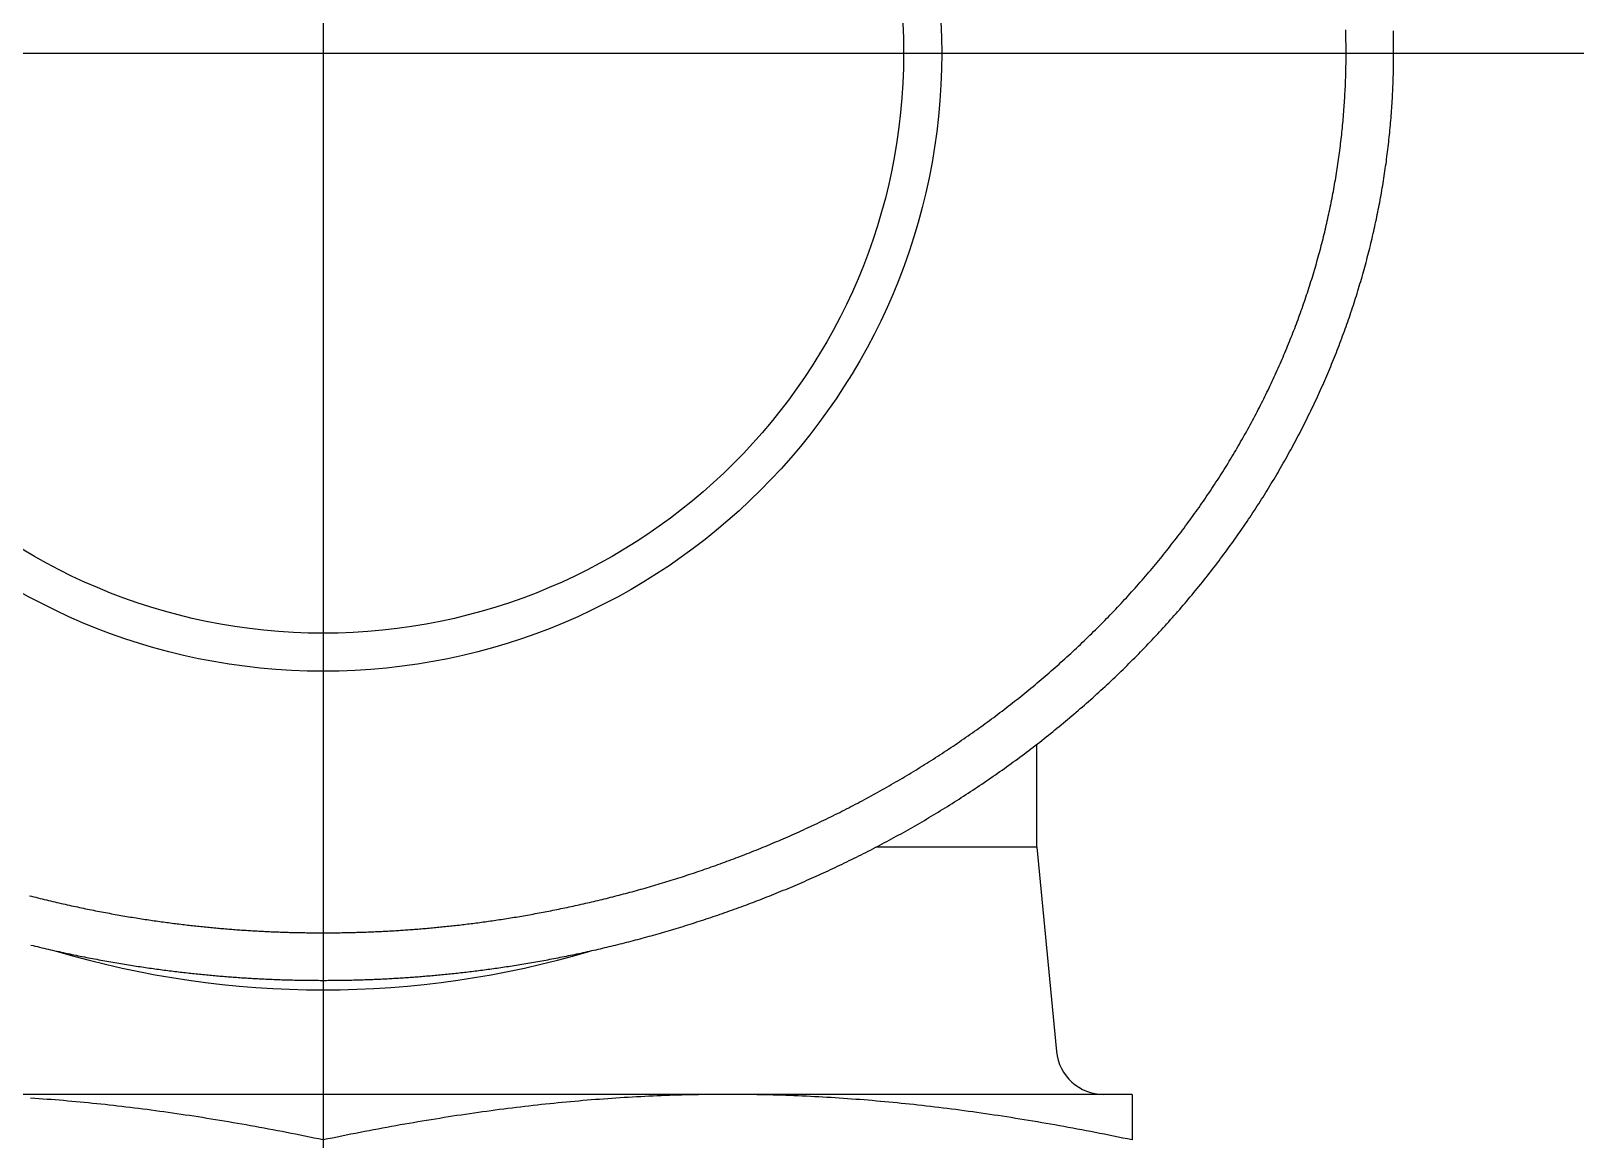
# Model space of a CAD drawing. Extents: x -15 to 88, y -14 to 40.
# Drawn here: x 71.26 to 87.58, y 16.52 to 28.18 of the extents above; entities that cross this region are included whole.
import ezdxf

# ---------------------------------------------------------------- set-up
doc = ezdxf.new("R2010")
doc.units = 0
doc.linetypes.add('CENTER', pattern=[50.8, 31.75, -6.35, 6.35, -6.35])
doc.layers.get('0').update_dxf_attribs({"linetype": 'CONTINUOUS'})
doc.layers.add('CENTER', color=1, linetype='CENTER')

msp = doc.modelspace()

# ---------------------------------------------------------------- linework, layer by layer
at = {"color": 7, "linetype": 'CONTINUOUS'}
for p, q in [((81.82802, 19.6), (81.82802, 20.68278)), ((81.82802, 19.6), (80.13635, 19.6)), ((81.82802, 19.6), (82.03455, 17.45214)), ((82.82802, 17), (65.82802, 17)), ((82.82802, 17), (82.82802, 16.5214))]:
    msp.add_line(p, q, dxfattribs=at)
at = {"color": 7}
for points in [[(74.328, 18.7, 0), (74.3442, 18.7, 0), (74.3603, 18.7, 0), (74.3764, 18.7001, 0), (74.3926, 18.7002, 0), (74.4087, 18.7003, 0), (74.4248, 18.7004, 0), (74.4409, 18.7005, 0), (74.457, 18.7006, 0), (74.4731, 18.7008, 0), (74.4892, 18.701, 0), (74.5053, 18.7012, 0), (74.5214, 18.7015, 0), (74.5375, 18.7017, 0), (74.5536, 18.702, 0), (74.5697, 18.7023, 0), (74.5858, 18.7026, 0), (74.6019, 18.7029, 0), (74.618, 18.7033, 0), (74.6341, 18.7037, 0), (74.6502, 18.7041, 0), (74.6663, 18.7045, 0), (74.6824, 18.7049, 0), (74.6986, 18.7054, 0), (74.7147, 18.7059, 0), (74.7308, 18.7064, 0), (74.747, 18.7069, 0), (74.7631, 18.7075, 0), (74.7793, 18.7081, 0), (74.7955, 18.7087, 0), (74.8117, 18.7093, 0), (74.8279, 18.7099, 0), (74.8441, 18.7106, 0), (74.8603, 18.7113, 0), (74.8765, 18.712, 0), (74.8928, 18.7127, 0), (74.909, 18.7134, 0), (74.9253, 18.7142, 0), (74.9416, 18.715, 0), (74.9579, 18.7158, 0), (74.9742, 18.7167, 0), (74.9906, 18.7175, 0), (75.0069, 18.7184, 0), (75.0233, 18.7193, 0), (75.0397, 18.7203, 0), (75.0561, 18.7212, 0), (75.0725, 18.7222, 0), (75.089, 18.7232, 0), (75.1055, 18.7242, 0), (75.122, 18.7253, 0), (75.1385, 18.7263, 0), (75.1551, 18.7274, 0), (75.1717, 18.7285, 0), (75.1883, 18.7297, 0), (75.2049, 18.7308, 0), (75.2215, 18.732, 0), (75.2382, 18.7332, 0), (75.2549, 18.7345, 0), (75.2717, 18.7357, 0), (75.2885, 18.737, 0), (75.3053, 18.7383, 0), (75.3221, 18.7397, 0), (75.3389, 18.741, 0), (75.3558, 18.7424, 0), (75.3728, 18.7438, 0), (75.3897, 18.7452, 0), (75.4067, 18.7467, 0), (75.4237, 18.7482, 0), (75.4408, 18.7497, 0), (75.4579, 18.7512, 0), (75.475, 18.7528, 0), (75.4922, 18.7544, 0), (75.5094, 18.756, 0), (75.5267, 18.7576, 0), (75.544, 18.7593, 0), (75.5613, 18.761, 0), (75.5787, 18.7628, 0), (75.5961, 18.7645, 0), (75.6135, 18.7663, 0), (75.631, 18.7681, 0), (75.6486, 18.77, 0), (75.6662, 18.7719, 0), (75.6838, 18.7738, 0), (75.7015, 18.7757, 0), (75.7192, 18.7777, 0), (75.737, 18.7797, 0), (75.7548, 18.7818, 0), (75.7727, 18.7838, 0), (75.7906, 18.7859, 0), (75.8086, 18.7881, 0), (75.8266, 18.7903, 0), (75.8447, 18.7925, 0), (75.8628, 18.7947, 0), (75.881, 18.797, 0), (75.8992, 18.7993, 0), (75.9175, 18.8016, 0), (75.9358, 18.804, 0), (75.9542, 18.8064, 0), (75.9727, 18.8089, 0), (75.9912, 18.8114, 0), (76.0097, 18.8139, 0), (76.0284, 18.8165, 0), (76.047, 18.8191, 0), (76.0658, 18.8217, 0), (76.0846, 18.8244, 0), (76.1035, 18.8271, 0), (76.1224, 18.8299, 0), (76.1414, 18.8326, 0), (76.1604, 18.8355, 0), (76.1796, 18.8383, 0), (76.1987, 18.8413, 0), (76.218, 18.8442, 0), (76.2373, 18.8472, 0), (76.2567, 18.8502, 0), (76.2761, 18.8533, 0), (76.2956, 18.8564, 0), (76.3152, 18.8596, 0), (76.3349, 18.8628, 0), (76.3546, 18.866, 0), (76.3744, 18.8693, 0), (76.3943, 18.8727, 0), (76.4142, 18.876, 0), (76.4342, 18.8795, 0), (76.4543, 18.883, 0), (76.4744, 18.8865, 0), (76.4946, 18.8901, 0), (76.5148, 18.8937, 0), (76.5351, 18.8973, 0), (76.5555, 18.9011, 0), (76.576, 18.9048, 0), (76.5965, 18.9086, 0), (76.617, 18.9125, 0), (76.6377, 18.9164, 0), (76.6583, 18.9204, 0), (76.6791, 18.9244, 0), (76.6999, 18.9284, 0), (76.7208, 18.9325, 0), (76.7417, 18.9367, 0), (76.7627, 18.9409, 0), (76.7837, 18.9451, 0), (76.8048, 18.9494, 0), (76.8259, 18.9537, 0), (76.8471, 18.9581, 0), (76.8684, 18.9626, 0), (76.8897, 18.9671, 0), (76.911, 18.9716, 0), (76.9324, 18.9762, 0), (76.9539, 18.9809, 0), (76.9754, 18.9856, 0), (76.997, 18.9903, 0), (77.0186, 18.9951, 0), (77.0402, 19, 0), (77.0619, 19.0049, 0), (77.0837, 19.0098, 0), (77.1055, 19.0149, 0), (77.1273, 19.0199, 0), (77.1492, 19.025, 0), (77.1712, 19.0302, 0), (77.1931, 19.0354, 0), (77.2152, 19.0407, 0), (77.2372, 19.046, 0), (77.2594, 19.0514, 0), (77.2815, 19.0568, 0), (77.3037, 19.0623, 0), (77.3259, 19.0678, 0), (77.3482, 19.0734, 0), (77.3705, 19.0791, 0), (77.3929, 19.0848, 0), (77.4153, 19.0905, 0), (77.4377, 19.0963, 0), (77.4602, 19.1022, 0), (77.4827, 19.1081, 0), (77.5052, 19.1141, 0), (77.5278, 19.1201, 0), (77.5504, 19.1262, 0), (77.5731, 19.1324, 0), (77.5958, 19.1386, 0), (77.6185, 19.1448, 0), (77.6412, 19.1511, 0), (77.664, 19.1575, 0), (77.6868, 19.1639, 0), (77.7096, 19.1704, 0), (77.7325, 19.1769, 0), (77.7554, 19.1835, 0), (77.7783, 19.1902, 0), (77.8013, 19.1969, 0), (77.8243, 19.2036, 0), (77.8473, 19.2105, 0), (77.8703, 19.2173, 0), (77.8934, 19.2243, 0), (77.9165, 19.2313, 0), (77.9396, 19.2383, 0), (77.9627, 19.2454, 0), (77.9859, 19.2526, 0), (78.009, 19.2599, 0), (78.0322, 19.2671, 0), (78.0555, 19.2745, 0), (78.0787, 19.2819, 0), (78.102, 19.2894, 0), (78.1253, 19.2969, 0), (78.1486, 19.3045, 0), (78.1719, 19.3122, 0), (78.1952, 19.3199, 0), (78.2186, 19.3276, 0), (78.242, 19.3355, 0), (78.2653, 19.3434, 0), (78.2887, 19.3513, 0), (78.3122, 19.3593, 0), (78.3356, 19.3674, 0), (78.359, 19.3756, 0), (78.3825, 19.3838, 0), (78.406, 19.392, 0), (78.4295, 19.4003, 0), (78.453, 19.4087, 0), (78.4765, 19.4172, 0), (78.5, 19.4257, 0), (78.5235, 19.4342, 0), (78.5471, 19.4429, 0), (78.5707, 19.4516, 0), (78.5942, 19.4603, 0), (78.6178, 19.4691, 0), (78.6414, 19.478, 0), (78.665, 19.4869, 0), (78.6886, 19.4959, 0), (78.7122, 19.505, 0), (78.7359, 19.5141, 0), (78.7595, 19.5233, 0), (78.7832, 19.5325, 0), (78.8068, 19.5418, 0), (78.8305, 19.5512, 0), (78.8541, 19.5606, 0), (78.8778, 19.5701, 0), (78.9015, 19.5797, 0), (78.9252, 19.5893, 0), (78.9489, 19.599, 0), (78.9726, 19.6088, 0), (78.9963, 19.6186, 0), (79.02, 19.6284, 0), (79.0437, 19.6384, 0), (79.0675, 19.6484, 0), (79.0912, 19.6585, 0), (79.1149, 19.6686, 0), (79.1386, 19.6788, 0), (79.1624, 19.689, 0), (79.1861, 19.6994, 0), (79.2099, 19.7098, 0), (79.2336, 19.7202, 0), (79.2573, 19.7307, 0), (79.2811, 19.7413, 0), (79.3048, 19.7519, 0), (79.3286, 19.7627, 0), (79.3523, 19.7734, 0), (79.3761, 19.7843, 0), (79.3998, 19.7952, 0), (79.4236, 19.8062, 0), (79.4473, 19.8172, 0), (79.471, 19.8283, 0), (79.4948, 19.8395, 0), (79.5185, 19.8507, 0), (79.5422, 19.862, 0), (79.566, 19.8734, 0), (79.5897, 19.8848, 0), (79.6134, 19.8963, 0), (79.6372, 19.9079, 0), (79.6609, 19.9195, 0), (79.6846, 19.9312, 0), (79.7083, 19.9429, 0), (79.732, 19.9548, 0), (79.7557, 19.9667, 0), (79.7794, 19.9786, 0), (79.8031, 19.9907, 0), (79.8267, 20.0028, 0), (79.8504, 20.0149, 0), (79.8741, 20.0272, 0), (79.8977, 20.0395, 0), (79.9214, 20.0518, 0), (79.945, 20.0643, 0), (79.9686, 20.0768, 0), (79.9923, 20.0893, 0), (80.0159, 20.102, 0), (80.0395, 20.1147, 0), (80.0631, 20.1275, 0), (80.0866, 20.1403, 0), (80.1102, 20.1532, 0), (80.1338, 20.1662, 0), (80.1573, 20.1792, 0), (80.1808, 20.1924, 0), (80.2044, 20.2055, 0), (80.2279, 20.2188, 0), (80.2514, 20.2321, 0), (80.2748, 20.2455, 0), (80.2983, 20.259, 0), (80.3217, 20.2725, 0), (80.3451, 20.2861, 0), (80.3685, 20.2997, 0), (80.3919, 20.3135, 0), (80.4153, 20.3272, 0), (80.4386, 20.3411, 0), (80.462, 20.355, 0), (80.4853, 20.369, 0), (80.5086, 20.3831, 0), (80.5319, 20.3972, 0), (80.5551, 20.4114, 0), (80.5783, 20.4256, 0), (80.6015, 20.44, 0), (80.6247, 20.4544, 0), (80.6479, 20.4688, 0), (80.671, 20.4833, 0), (80.6941, 20.4979, 0), (80.7172, 20.5126, 0), (80.7403, 20.5273, 0), (80.7633, 20.5421, 0), (80.7863, 20.5569, 0), (80.8093, 20.5718, 0), (80.8323, 20.5868, 0), (80.8552, 20.6019, 0), (80.8781, 20.617, 0), (80.901, 20.6321, 0), (80.9238, 20.6474, 0), (80.9467, 20.6627, 0), (80.9694, 20.6781, 0), (80.9922, 20.6935, 0), (81.0149, 20.709, 0), (81.0376, 20.7245, 0), (81.0603, 20.7402, 0), (81.0829, 20.7559, 0), (81.1055, 20.7716, 0), (81.1281, 20.7874, 0), (81.1506, 20.8033, 0), (81.1731, 20.8193, 0), (81.1956, 20.8353, 0), (81.218, 20.8513, 0), (81.2404, 20.8675, 0), (81.2628, 20.8837, 0), (81.2851, 20.9, 0), (81.3074, 20.9163, 0), (81.3297, 20.9327, 0), (81.3519, 20.9491, 0), (81.3741, 20.9656, 0), (81.3962, 20.9822, 0), (81.4183, 20.9989, 0), (81.4404, 21.0156, 0), (81.4624, 21.0323, 0), (81.4844, 21.0492, 0), (81.5063, 21.0661, 0), (81.5282, 21.083, 0), (81.5501, 21.1, 0), (81.5719, 21.1171, 0), (81.5936, 21.1342, 0), (81.6154, 21.1514, 0), (81.6371, 21.1687, 0), (81.6587, 21.186, 0), (81.6803, 21.2034, 0), (81.7018, 21.2209, 0), (81.7233, 21.2384, 0), (81.7448, 21.2559, 0), (81.7662, 21.2735, 0), (81.7876, 21.2912, 0), (81.8089, 21.309, 0), (81.8302, 21.3268, 0), (81.8514, 21.3446, 0), (81.8726, 21.3625, 0), (81.8937, 21.3805, 0), (81.9148, 21.3985, 0), (81.9358, 21.4166, 0), (81.9568, 21.4348, 0), (81.9777, 21.453, 0), (81.9986, 21.4712, 0), (82.0194, 21.4895, 0), (82.0402, 21.5079, 0), (82.0609, 21.5263, 0), (82.0816, 21.5448, 0), (82.1022, 21.5633, 0), (82.1227, 21.5819, 0), (82.1433, 21.6006, 0), (82.1637, 21.6193, 0), (82.1841, 21.638, 0), (82.2045, 21.6568, 0), (82.2247, 21.6757, 0), (82.245, 21.6946, 0), (82.2652, 21.7135, 0), (82.2853, 21.7325, 0), (82.3054, 21.7516, 0), (82.3254, 21.7707, 0), (82.3453, 21.7899, 0), (82.3652, 21.8091, 0), (82.3851, 21.8284, 0), (82.4048, 21.8477, 0), (82.4245, 21.8671, 0), (82.4442, 21.8865, 0), (82.4638, 21.906, 0), (82.4833, 21.9255, 0), (82.5028, 21.945, 0), (82.5222, 21.9647, 0), (82.5416, 21.9843, 0), (82.5609, 22.004, 0), (82.5801, 22.0238, 0), (82.5993, 22.0436, 0), (82.6184, 22.0635, 0), (82.6374, 22.0834, 0), (82.6564, 22.1033, 0), (82.6753, 22.1233, 0), (82.6942, 22.1433, 0), (82.713, 22.1634, 0), (82.7317, 22.1836, 0), (82.7504, 22.2037, 0), (82.7689, 22.224, 0), (82.7875, 22.2442, 0), (82.8059, 22.2645, 0), (82.8243, 22.2849, 0), (82.8426, 22.3053, 0), (82.8609, 22.3257, 0), (82.8791, 22.3462, 0), (82.8972, 22.3667, 0), (82.9152, 22.3873, 0), (82.9332, 22.4079, 0), (82.9511, 22.4286, 0), (82.9689, 22.4492, 0), (82.9867, 22.47, 0), (83.0044, 22.4907, 0), (83.022, 22.5115, 0), (83.0396, 22.5324, 0), (83.0571, 22.5533, 0), (83.0745, 22.5742, 0), (83.0918, 22.5951, 0), (83.1091, 22.6161, 0), (83.1263, 22.6372, 0), (83.1434, 22.6582, 0), (83.1605, 22.6793, 0), (83.1775, 22.7005, 0), (83.1944, 22.7216, 0), (83.2112, 22.7428, 0), (83.228, 22.7641, 0), (83.2447, 22.7854, 0), (83.2613, 22.8067, 0), (83.2779, 22.828, 0), (83.2943, 22.8494, 0), (83.3107, 22.8708, 0), (83.3271, 22.8922, 0), (83.3433, 22.9137, 0), (83.3595, 22.9352, 0), (83.3756, 22.9567, 0), (83.3917, 22.9783, 0), (83.4076, 22.9999, 0), (83.4235, 23.0215, 0), (83.4393, 23.0432, 0), (83.455, 23.0649, 0), (83.4707, 23.0866, 0), (83.4863, 23.1083, 0), (83.5018, 23.1301, 0), (83.5172, 23.1519, 0), (83.5326, 23.1737, 0), (83.5479, 23.1955, 0), (83.5631, 23.2174, 0), (83.5782, 23.2393, 0), (83.5932, 23.2612, 0), (83.6082, 23.2832, 0), (83.6231, 23.3051, 0), (83.6379, 23.3271, 0), (83.6526, 23.3492, 0), (83.6673, 23.3712, 0), (83.6819, 23.3933, 0), (83.6964, 23.4154, 0), (83.7108, 23.4375, 0), (83.7251, 23.4596, 0), (83.7394, 23.4818, 0), (83.7536, 23.504, 0), (83.7677, 23.5262, 0), (83.7817, 23.5484, 0), (83.7957, 23.5706, 0), (83.8096, 23.5929, 0), (83.8233, 23.6152, 0), (83.8371, 23.6375, 0), (83.8507, 23.6598, 0), (83.8643, 23.6822, 0), (83.8778, 23.7046, 0), (83.8912, 23.7269, 0), (83.9045, 23.7494, 0), (83.9178, 23.7718, 0), (83.9309, 23.7943, 0), (83.944, 23.8167, 0), (83.9571, 23.8392, 0), (83.97, 23.8617, 0), (83.9829, 23.8843, 0), (83.9957, 23.9068, 0), (84.0084, 23.9294, 0), (84.021, 23.952, 0), (84.0336, 23.9746, 0), (84.0461, 23.9973, 0), (84.0585, 24.0199, 0), (84.0708, 24.0426, 0), (84.0831, 24.0653, 0), (84.0953, 24.088, 0), (84.1074, 24.1107, 0), (84.1194, 24.1334, 0), (84.1313, 24.1562, 0), (84.1432, 24.179, 0), (84.155, 24.2018, 0), (84.1667, 24.2246, 0), (84.1784, 24.2474, 0), (84.1899, 24.2703, 0), (84.2014, 24.2931, 0), (84.2128, 24.316, 0), (84.2242, 24.3389, 0), (84.2354, 24.3618, 0), (84.2466, 24.3848, 0), (84.2577, 24.4077, 0), (84.2687, 24.4307, 0), (84.2797, 24.4536, 0), (84.2906, 24.4766, 0), (84.3014, 24.4996, 0), (84.3121, 24.5227, 0), (84.3227, 24.5457, 0), (84.3333, 24.5688, 0), (84.3438, 24.5918, 0), (84.3542, 24.6149, 0), (84.3646, 24.638, 0), (84.3748, 24.6611, 0), (84.385, 24.6842, 0), (84.3952, 24.7074, 0), (84.4052, 24.7305, 0), (84.4152, 24.7537, 0), (84.425, 24.7769, 0), (84.4349, 24.8001, 0), (84.4446, 24.8233, 0), (84.4543, 24.8465, 0), (84.4638, 24.8698, 0), (84.4734, 24.893, 0), (84.4828, 24.9163, 0), (84.4921, 24.9395, 0), (84.5014, 24.9628, 0), (84.5106, 24.9861, 0), (84.5198, 25.0094, 0), (84.5288, 25.0327, 0), (84.5378, 25.0561, 0), (84.5467, 25.0794, 0), (84.5555, 25.1028, 0), (84.5643, 25.1261, 0), (84.573, 25.1495, 0), (84.5816, 25.1729, 0), (84.5901, 25.1963, 0), (84.5986, 25.2197, 0), (84.6069, 25.2431, 0), (84.6152, 25.2666, 0), (84.6235, 25.29, 0), (84.6316, 25.3135, 0), (84.6397, 25.3369, 0), (84.6477, 25.3604, 0), (84.6556, 25.3839, 0), (84.6635, 25.4074, 0), (84.6713, 25.4309, 0), (84.679, 25.4544, 0), (84.6866, 25.4779, 0), (84.6941, 25.5015, 0), (84.7016, 25.525, 0), (84.709, 25.5486, 0), (84.7164, 25.5721, 0), (84.7236, 25.5957, 0), (84.7308, 25.6193, 0), (84.7379, 25.6429, 0), (84.7449, 25.6664, 0), (84.7519, 25.6901, 0), (84.7588, 25.7137, 0), (84.7656, 25.7373, 0), (84.7723, 25.7609, 0), (84.779, 25.7846, 0), (84.7856, 25.8082, 0), (84.7921, 25.8319, 0), (84.7985, 25.8555, 0), (84.8049, 25.8792, 0), (84.8112, 25.9029, 0), (84.8174, 25.9266, 0), (84.8235, 25.9502, 0), (84.8296, 25.9739, 0), (84.8356, 25.9976, 0), (84.8415, 26.0214, 0), (84.8473, 26.0451, 0), (84.8531, 26.0688, 0), (84.8588, 26.0925, 0), (84.8644, 26.1163, 0), (84.87, 26.14, 0), (84.8755, 26.1638, 0), (84.8809, 26.1875, 0), (84.8862, 26.2113, 0), (84.8914, 26.2351, 0), (84.8966, 26.2588, 0), (84.9017, 26.2826, 0), (84.9068, 26.3064, 0), (84.9117, 26.3302, 0), (84.9166, 26.354, 0), (84.9214, 26.3778, 0), (84.9262, 26.4016, 0), (84.9308, 26.4254, 0), (84.9354, 26.4492, 0), (84.9399, 26.473, 0), (84.9444, 26.4969, 0), (84.9488, 26.5207, 0), (84.9531, 26.5445, 0), (84.9573, 26.5684, 0), (84.9615, 26.5922, 0), (84.9655, 26.6161, 0), (84.9695, 26.6399, 0), (84.9735, 26.6638, 0), (84.9773, 26.6876, 0), (84.9811, 26.7115, 0), (84.9848, 26.7354, 0), (84.9885, 26.7592, 0), (84.9921, 26.7831, 0), (84.9956, 26.807, 0), (84.999, 26.8309, 0), (85.0023, 26.8548, 0), (85.0056, 26.8787, 0), (85.0088, 26.9026, 0), (85.0119, 26.9264, 0), (85.015, 26.9503, 0), (85.018, 26.9743, 0), (85.0209, 26.9982, 0), (85.0238, 27.0221, 0), (85.0265, 27.046, 0), (85.0292, 27.0699, 0), (85.0318, 27.0938, 0), (85.0344, 27.1177, 0), (85.0369, 27.1417, 0), (85.0393, 27.1656, 0), (85.0416, 27.1895, 0), (85.0439, 27.2134, 0), (85.0461, 27.2374, 0), (85.0482, 27.2613, 0), (85.0502, 27.2852, 0), (85.0522, 27.3092, 0), (85.0541, 27.3331, 0), (85.0559, 27.3571, 0), (85.0577, 27.381, 0), (85.0593, 27.405, 0), (85.0609, 27.4289, 0), (85.0625, 27.4529, 0), (85.0639, 27.4768, 0), (85.0653, 27.5008, 0), (85.0666, 27.5247, 0), (85.0679, 27.5487, 0), (85.0691, 27.5726, 0), (85.0702, 27.5966, 0), (85.0712, 27.6205, 0), (85.0722, 27.6445, 0), (85.073, 27.6685, 0), (85.0739, 27.6924, 0), (85.0746, 27.7164, 0), (85.0753, 27.7403, 0), (85.0759, 27.7643, 0), (85.0764, 27.7883, 0), (85.0768, 27.8122, 0), (85.0772, 27.8362, 0), (85.0775, 27.8601, 0), (85.0777, 27.8841, 0), (85.0779, 27.9081, 0), (85.078, 27.932, 0), (85.078, 27.956, 0), (85.078, 27.98, 0), (85.0778, 28.0039, 0), (85.0776, 28.0279, 0), (85.0774, 28.0519, 0), (85.077, 28.0758, 0), (85.0766, 28.0998, 0), (85.0761, 28.1238, 0), (85.0756, 28.1477, 0), (85.0749, 28.1717, 0), (85.0742, 28.1956, 0)], [(74.328, 18.2, 0), (74.3448, 18.2, 0), (74.3616, 18.2, 0), (74.3784, 18.2001, 0), (74.3952, 18.2002, 0), (74.4119, 18.2003, 0), (74.4287, 18.2004, 0), (74.4454, 18.2005, 0), (74.4622, 18.2007, 0), (74.4789, 18.2008, 0), (74.4957, 18.201, 0), (74.5124, 18.2013, 0), (74.5292, 18.2015, 0), (74.5459, 18.2018, 0), (74.5626, 18.2021, 0), (74.5794, 18.2024, 0), (74.5961, 18.2027, 0), (74.6129, 18.2031, 0), (74.6296, 18.2034, 0), (74.6464, 18.2038, 0), (74.6631, 18.2042, 0), (74.6799, 18.2047, 0), (74.6966, 18.2051, 0), (74.7134, 18.2056, 0), (74.7302, 18.2061, 0), (74.747, 18.2067, 0), (74.7638, 18.2072, 0), (74.7806, 18.2078, 0), (74.7974, 18.2084, 0), (74.8142, 18.209, 0), (74.831, 18.2096, 0), (74.8479, 18.2103, 0), (74.8647, 18.211, 0), (74.8816, 18.2117, 0), (74.8985, 18.2124, 0), (74.9154, 18.2132, 0), (74.9323, 18.214, 0), (74.9492, 18.2148, 0), (74.9662, 18.2156, 0), (74.9831, 18.2165, 0), (75.0001, 18.2173, 0), (75.0171, 18.2182, 0), (75.0341, 18.2192, 0), (75.0512, 18.2201, 0), (75.0682, 18.2211, 0), (75.0853, 18.2221, 0), (75.1024, 18.2231, 0), (75.1195, 18.2241, 0), (75.1367, 18.2252, 0), (75.1538, 18.2263, 0), (75.171, 18.2274, 0), (75.1882, 18.2285, 0), (75.2055, 18.2297, 0), (75.2227, 18.2309, 0), (75.24, 18.2321, 0), (75.2574, 18.2333, 0), (75.2747, 18.2346, 0), (75.2921, 18.2359, 0), (75.3095, 18.2372, 0), (75.327, 18.2385, 0), (75.3444, 18.2399, 0), (75.3619, 18.2413, 0), (75.3795, 18.2427, 0), (75.3971, 18.2441, 0), (75.4147, 18.2456, 0), (75.4323, 18.2471, 0), (75.45, 18.2486, 0), (75.4677, 18.2501, 0), (75.4854, 18.2517, 0), (75.5032, 18.2533, 0), (75.5211, 18.2549, 0), (75.5389, 18.2566, 0), (75.5568, 18.2582, 0), (75.5748, 18.26, 0), (75.5928, 18.2617, 0), (75.6108, 18.2635, 0), (75.6289, 18.2653, 0), (75.647, 18.2671, 0), (75.6651, 18.269, 0), (75.6833, 18.2709, 0), (75.7016, 18.2728, 0), (75.7199, 18.2748, 0), (75.7382, 18.2768, 0), (75.7566, 18.2788, 0), (75.7751, 18.2808, 0), (75.7936, 18.2829, 0), (75.8121, 18.2851, 0), (75.8307, 18.2872, 0), (75.8493, 18.2894, 0), (75.868, 18.2916, 0), (75.8868, 18.2939, 0), (75.9056, 18.2962, 0), (75.9244, 18.2985, 0), (75.9433, 18.3009, 0), (75.9623, 18.3033, 0), (75.9813, 18.3057, 0), (76.0004, 18.3082, 0), (76.0195, 18.3107, 0), (76.0387, 18.3133, 0), (76.058, 18.3159, 0), (76.0773, 18.3185, 0), (76.0967, 18.3212, 0), (76.1161, 18.3239, 0), (76.1356, 18.3266, 0), (76.1552, 18.3294, 0), (76.1748, 18.3322, 0), (76.1945, 18.3351, 0), (76.2143, 18.338, 0), (76.2341, 18.3409, 0), (76.254, 18.3439, 0), (76.274, 18.3469, 0), (76.294, 18.35, 0), (76.3141, 18.3531, 0), (76.3343, 18.3563, 0), (76.3545, 18.3595, 0), (76.3748, 18.3627, 0), (76.3952, 18.366, 0), (76.4156, 18.3693, 0), (76.4362, 18.3727, 0), (76.4568, 18.3762, 0), (76.4774, 18.3796, 0), (76.4982, 18.3832, 0), (76.519, 18.3867, 0), (76.5399, 18.3903, 0), (76.5608, 18.394, 0), (76.5818, 18.3977, 0), (76.6029, 18.4015, 0), (76.624, 18.4053, 0), (76.6453, 18.4092, 0), (76.6665, 18.4131, 0), (76.6879, 18.4171, 0), (76.7093, 18.4211, 0), (76.7307, 18.4251, 0), (76.7523, 18.4293, 0), (76.7739, 18.4334, 0), (76.7955, 18.4376, 0), (76.8172, 18.4419, 0), (76.839, 18.4462, 0), (76.8608, 18.4506, 0), (76.8827, 18.455, 0), (76.9047, 18.4595, 0), (76.9267, 18.464, 0), (76.9487, 18.4686, 0), (76.9709, 18.4732, 0), (76.993, 18.4779, 0), (77.0153, 18.4826, 0), (77.0376, 18.4874, 0), (77.0599, 18.4923, 0), (77.0823, 18.4971, 0), (77.1047, 18.5021, 0), (77.1272, 18.5071, 0), (77.1498, 18.5121, 0), (77.1724, 18.5172, 0), (77.195, 18.5224, 0), (77.2177, 18.5276, 0), (77.2405, 18.5329, 0), (77.2633, 18.5382, 0), (77.2861, 18.5436, 0), (77.309, 18.549, 0), (77.3319, 18.5545, 0), (77.3549, 18.5601, 0), (77.3779, 18.5657, 0), (77.401, 18.5713, 0), (77.4241, 18.577, 0), (77.4473, 18.5828, 0), (77.4705, 18.5886, 0), (77.4937, 18.5945, 0), (77.517, 18.6004, 0), (77.5403, 18.6064, 0), (77.5637, 18.6125, 0), (77.5871, 18.6186, 0), (77.6105, 18.6247, 0), (77.634, 18.631, 0), (77.6575, 18.6372, 0), (77.681, 18.6436, 0), (77.7046, 18.65, 0), (77.7282, 18.6564, 0), (77.7519, 18.6629, 0), (77.7756, 18.6695, 0), (77.7993, 18.6762, 0), (77.8231, 18.6828, 0), (77.8469, 18.6896, 0), (77.8707, 18.6964, 0), (77.8945, 18.7033, 0), (77.9184, 18.7102, 0), (77.9423, 18.7172, 0), (77.9663, 18.7242, 0), (77.9902, 18.7313, 0), (78.0142, 18.7385, 0), (78.0383, 18.7457, 0), (78.0623, 18.753, 0), (78.0864, 18.7604, 0), (78.1105, 18.7678, 0), (78.1346, 18.7753, 0), (78.1588, 18.7828, 0), (78.183, 18.7904, 0), (78.2071, 18.7981, 0), (78.2314, 18.8058, 0), (78.2556, 18.8136, 0), (78.2799, 18.8214, 0), (78.3042, 18.8293, 0), (78.3285, 18.8373, 0), (78.3528, 18.8453, 0), (78.3771, 18.8534, 0), (78.4015, 18.8616, 0), (78.4259, 18.8698, 0), (78.4503, 18.8781, 0), (78.4747, 18.8865, 0), (78.4991, 18.8949, 0), (78.5235, 18.9034, 0), (78.548, 18.9119, 0), (78.5724, 18.9205, 0), (78.5969, 18.9292, 0), (78.6214, 18.938, 0), (78.6459, 18.9468, 0), (78.6705, 18.9556, 0), (78.695, 18.9646, 0), (78.7196, 18.9735, 0), (78.7441, 18.9826, 0), (78.7687, 18.9917, 0), (78.7933, 19.0009, 0), (78.8179, 19.0102, 0), (78.8425, 19.0195, 0), (78.8671, 19.0289, 0), (78.8917, 19.0383, 0), (78.9164, 19.0478, 0), (78.941, 19.0574, 0), (78.9657, 19.067, 0), (78.9904, 19.0767, 0), (79.015, 19.0865, 0), (79.0397, 19.0964, 0), (79.0644, 19.1063, 0), (79.0891, 19.1162, 0), (79.1138, 19.1263, 0), (79.1386, 19.1364, 0), (79.1633, 19.1465, 0), (79.188, 19.1568, 0), (79.2128, 19.1671, 0), (79.2375, 19.1775, 0), (79.2622, 19.1879, 0), (79.287, 19.1984, 0), (79.3117, 19.209, 0), (79.3365, 19.2196, 0), (79.3613, 19.2303, 0), (79.386, 19.2411, 0), (79.4108, 19.2519, 0), (79.4356, 19.2628, 0), (79.4604, 19.2738, 0), (79.4851, 19.2848, 0), (79.5099, 19.2959, 0), (79.5347, 19.3071, 0), (79.5595, 19.3184, 0), (79.5843, 19.3297, 0), (79.609, 19.3411, 0), (79.6338, 19.3525, 0), (79.6586, 19.364, 0), (79.6834, 19.3756, 0), (79.7082, 19.3873, 0), (79.733, 19.399, 0), (79.7577, 19.4108, 0), (79.7825, 19.4227, 0), (79.8073, 19.4346, 0), (79.8321, 19.4466, 0), (79.8568, 19.4587, 0), (79.8816, 19.4708, 0), (79.9063, 19.483, 0), (79.9311, 19.4953, 0), (79.9558, 19.5077, 0), (79.9806, 19.5201, 0), (80.0053, 19.5326, 0), (80.0301, 19.5452, 0), (80.0548, 19.5578, 0), (80.0795, 19.5705, 0), (80.1042, 19.5833, 0), (80.1289, 19.5961, 0), (80.1537, 19.6091, 0), (80.1783, 19.6221, 0), (80.203, 19.6351, 0), (80.2277, 19.6482, 0), (80.2524, 19.6615, 0), (80.277, 19.6747, 0), (80.3017, 19.6881, 0), (80.3263, 19.7015, 0), (80.351, 19.715, 0), (80.3756, 19.7286, 0), (80.4002, 19.7422, 0), (80.4248, 19.7559, 0), (80.4493, 19.7697, 0), (80.4739, 19.7835, 0), (80.4985, 19.7975, 0), (80.523, 19.8114, 0), (80.5475, 19.8255, 0), (80.572, 19.8396, 0), (80.5965, 19.8538, 0), (80.621, 19.8681, 0), (80.6454, 19.8825, 0), (80.6699, 19.8969, 0), (80.6943, 19.9114, 0), (80.7187, 19.9259, 0), (80.743, 19.9406, 0), (80.7674, 19.9553, 0), (80.7917, 19.97, 0), (80.816, 19.9849, 0), (80.8403, 19.9998, 0), (80.8646, 20.0148, 0), (80.8889, 20.0298, 0), (80.9131, 20.0449, 0), (80.9373, 20.0601, 0), (80.9615, 20.0754, 0), (80.9856, 20.0907, 0), (81.0098, 20.1061, 0), (81.0339, 20.1216, 0), (81.0579, 20.1371, 0), (81.082, 20.1527, 0), (81.106, 20.1684, 0), (81.13, 20.1841, 0), (81.154, 20.2, 0), (81.1779, 20.2158, 0), (81.2018, 20.2318, 0), (81.2257, 20.2478, 0), (81.2496, 20.2639, 0), (81.2734, 20.2801, 0), (81.2972, 20.2963, 0), (81.321, 20.3126, 0), (81.3447, 20.3289, 0), (81.3684, 20.3454, 0), (81.3921, 20.3619, 0), (81.4157, 20.3784, 0), (81.4393, 20.3951, 0), (81.4629, 20.4118, 0), (81.4864, 20.4285, 0), (81.5099, 20.4454, 0), (81.5333, 20.4623, 0), (81.5568, 20.4792, 0), (81.5801, 20.4963, 0), (81.6035, 20.5134, 0), (81.6268, 20.5305, 0), (81.6501, 20.5478, 0), (81.6733, 20.5651, 0), (81.6965, 20.5825, 0), (81.7197, 20.5999, 0), (81.7428, 20.6174, 0), (81.7659, 20.635, 0), (81.7889, 20.6526, 0), (81.8119, 20.6703, 0), (81.8348, 20.6881, 0), (81.8578, 20.7059, 0), (81.8806, 20.7238, 0), (81.9034, 20.7418, 0), (81.9262, 20.7598, 0), (81.949, 20.7779, 0), (81.9716, 20.7961, 0), (81.9943, 20.8143, 0), (82.0169, 20.8326, 0), (82.0394, 20.8509, 0), (82.0619, 20.8694, 0), (82.0844, 20.8878, 0), (82.1068, 20.9064, 0), (82.1292, 20.925, 0), (82.1515, 20.9437, 0), (82.1737, 20.9624, 0), (82.196, 20.9812, 0), (82.2181, 21.0001, 0), (82.2402, 21.019, 0), (82.2623, 21.0379, 0), (82.2843, 21.057, 0), (82.3063, 21.0761, 0), (82.3282, 21.0952, 0), (82.35, 21.1145, 0), (82.3718, 21.1337, 0), (82.3936, 21.1531, 0), (82.4153, 21.1725, 0), (82.4369, 21.1919, 0), (82.4585, 21.2114, 0), (82.48, 21.231, 0), (82.5015, 21.2506, 0), (82.5229, 21.2703, 0), (82.5443, 21.2901, 0), (82.5656, 21.3099, 0), (82.5869, 21.3297, 0), (82.6081, 21.3496, 0), (82.6292, 21.3696, 0), (82.6503, 21.3896, 0), (82.6713, 21.4097, 0), (82.6922, 21.4298, 0), (82.7131, 21.45, 0), (82.734, 21.4703, 0), (82.7548, 21.4906, 0), (82.7755, 21.5109, 0), (82.7961, 21.5313, 0), (82.8167, 21.5518, 0), (82.8373, 21.5723, 0), (82.8578, 21.5929, 0), (82.8782, 21.6135, 0), (82.8985, 21.6342, 0), (82.9188, 21.6549, 0), (82.939, 21.6757, 0), (82.9592, 21.6965, 0), (82.9792, 21.7173, 0), (82.9993, 21.7383, 0), (83.0192, 21.7593, 0), (83.0391, 21.7803, 0), (83.0589, 21.8014, 0), (83.0787, 21.8225, 0), (83.0984, 21.8437, 0), (83.118, 21.8649, 0), (83.1376, 21.8862, 0), (83.1571, 21.9075, 0), (83.1765, 21.9288, 0), (83.1958, 21.9503, 0), (83.2151, 21.9717, 0), (83.2343, 21.9932, 0), (83.2534, 22.0148, 0), (83.2725, 22.0364, 0), (83.2915, 22.058, 0), (83.3104, 22.0797, 0), (83.3292, 22.1014, 0), (83.348, 22.1232, 0), (83.3667, 22.145, 0), (83.3853, 22.1669, 0), (83.4039, 22.1888, 0), (83.4224, 22.2107, 0), (83.4408, 22.2327, 0), (83.4591, 22.2548, 0), (83.4774, 22.2768, 0), (83.4956, 22.2989, 0), (83.5137, 22.3211, 0), (83.5318, 22.3433, 0), (83.5497, 22.3655, 0), (83.5676, 22.3878, 0), (83.5854, 22.4101, 0), (83.6032, 22.4324, 0), (83.6209, 22.4548, 0), (83.6384, 22.4772, 0), (83.656, 22.4997, 0), (83.6734, 22.5222, 0), (83.6908, 22.5447, 0), (83.7081, 22.5673, 0), (83.7253, 22.5898, 0), (83.7424, 22.6125, 0), (83.7595, 22.6351, 0), (83.7764, 22.6578, 0), (83.7934, 22.6806, 0), (83.8102, 22.7033, 0), (83.8269, 22.7261, 0), (83.8436, 22.749, 0), (83.8602, 22.7718, 0), (83.8767, 22.7947, 0), (83.8931, 22.8177, 0), (83.9095, 22.8406, 0), (83.9258, 22.8636, 0), (83.942, 22.8866, 0), (83.9581, 22.9097, 0), (83.9741, 22.9327, 0), (83.9901, 22.9559, 0), (84.0059, 22.979, 0), (84.0217, 23.0021, 0), (84.0375, 23.0253, 0), (84.0531, 23.0485, 0), (84.0686, 23.0718, 0), (84.0841, 23.0951, 0), (84.0995, 23.1184, 0), (84.1148, 23.1417, 0), (84.13, 23.165, 0), (84.1452, 23.1884, 0), (84.1602, 23.2118, 0), (84.1752, 23.2352, 0), (84.1901, 23.2586, 0), (84.2049, 23.2821, 0), (84.2197, 23.3056, 0), (84.2343, 23.3291, 0), (84.2489, 23.3527, 0), (84.2634, 23.3762, 0), (84.2778, 23.3998, 0), (84.2921, 23.4234, 0), (84.3064, 23.4471, 0), (84.3205, 23.4707, 0), (84.3346, 23.4944, 0), (84.3486, 23.5181, 0), (84.3625, 23.5418, 0), (84.3764, 23.5656, 0), (84.3901, 23.5894, 0), (84.4038, 23.6131, 0), (84.4174, 23.637, 0), (84.431, 23.6608, 0), (84.4444, 23.6847, 0), (84.4578, 23.7086, 0), (84.471, 23.7325, 0), (84.4842, 23.7564, 0), (84.4974, 23.7803, 0), (84.5104, 23.8043, 0), (84.5234, 23.8283, 0), (84.5362, 23.8523, 0), (84.549, 23.8763, 0), (84.5617, 23.9004, 0), (84.5744, 23.9245, 0), (84.5869, 23.9486, 0), (84.5994, 23.9727, 0), (84.6118, 23.9968, 0), (84.6241, 24.0209, 0), (84.6364, 24.0451, 0), (84.6485, 24.0693, 0), (84.6606, 24.0935, 0), (84.6726, 24.1177, 0), (84.6845, 24.142, 0), (84.6963, 24.1663, 0), (84.7081, 24.1905, 0), (84.7198, 24.2148, 0), (84.7313, 24.2392, 0), (84.7429, 24.2635, 0), (84.7543, 24.2878, 0), (84.7656, 24.3122, 0), (84.7769, 24.3366, 0), (84.7881, 24.361, 0), (84.7992, 24.3854, 0), (84.8103, 24.4099, 0), (84.8212, 24.4343, 0), (84.8321, 24.4588, 0), (84.8429, 24.4833, 0), (84.8536, 24.5078, 0), (84.8642, 24.5323, 0), (84.8748, 24.5568, 0), (84.8852, 24.5814, 0), (84.8956, 24.606, 0), (84.906, 24.6305, 0), (84.9162, 24.6551, 0), (84.9263, 24.6798, 0), (84.9364, 24.7044, 0), (84.9464, 24.729, 0), (84.9563, 24.7537, 0), (84.9662, 24.7783, 0), (84.9759, 24.803, 0), (84.9856, 24.8277, 0), (84.9952, 24.8524, 0), (85.0047, 24.8772, 0), (85.0141, 24.9019, 0), (85.0235, 24.9267, 0), (85.0328, 24.9514, 0), (85.042, 24.9762, 0), (85.0511, 25.001, 0), (85.0601, 25.0258, 0), (85.0691, 25.0506, 0), (85.078, 25.0754, 0), (85.0868, 25.1003, 0), (85.0955, 25.1251, 0), (85.1041, 25.15, 0), (85.1127, 25.1749, 0), (85.1212, 25.1998, 0), (85.1296, 25.2247, 0), (85.1379, 25.2496, 0), (85.1462, 25.2745, 0), (85.1543, 25.2995, 0), (85.1624, 25.3244, 0), (85.1704, 25.3494, 0), (85.1784, 25.3743, 0), (85.1862, 25.3993, 0), (85.194, 25.4243, 0), (85.2017, 25.4493, 0), (85.2093, 25.4743, 0), (85.2169, 25.4993, 0), (85.2243, 25.5244, 0), (85.2317, 25.5494, 0), (85.239, 25.5745, 0), (85.2462, 25.5995, 0), (85.2534, 25.6246, 0), (85.2604, 25.6497, 0), (85.2674, 25.6748, 0), (85.2743, 25.6999, 0), (85.2812, 25.725, 0), (85.2879, 25.7501, 0), (85.2946, 25.7752, 0), (85.3012, 25.8004, 0), (85.3077, 25.8255, 0), (85.3142, 25.8507, 0), (85.3205, 25.8758, 0), (85.3268, 25.901, 0), (85.333, 25.9262, 0), (85.3391, 25.9514, 0), (85.3452, 25.9765, 0), (85.3511, 26.0017, 0), (85.357, 26.027, 0), (85.3628, 26.0522, 0), (85.3686, 26.0774, 0), (85.3742, 26.1026, 0), (85.3798, 26.1279, 0), (85.3853, 26.1531, 0), (85.3907, 26.1783, 0), (85.3961, 26.2036, 0), (85.4014, 26.2289, 0), (85.4065, 26.2541, 0), (85.4117, 26.2794, 0), (85.4167, 26.3047, 0), (85.4216, 26.33, 0), (85.4265, 26.3553, 0), (85.4313, 26.3806, 0), (85.436, 26.4059, 0), (85.4407, 26.4312, 0), (85.4453, 26.4565, 0), (85.4498, 26.4818, 0), (85.4542, 26.5071, 0), (85.4585, 26.5325, 0), (85.4628, 26.5578, 0), (85.4669, 26.5832, 0), (85.471, 26.6085, 0), (85.4751, 26.6339, 0), (85.479, 26.6592, 0), (85.4829, 26.6846, 0), (85.4867, 26.7099, 0), (85.4904, 26.7353, 0), (85.494, 26.7607, 0), (85.4976, 26.7861, 0), (85.5011, 26.8114, 0), (85.5045, 26.8368, 0), (85.5078, 26.8622, 0), (85.5111, 26.8876, 0), (85.5142, 26.913, 0), (85.5173, 26.9384, 0), (85.5203, 26.9638, 0), (85.5233, 26.9892, 0), (85.5262, 27.0146, 0), (85.5289, 27.0401, 0), (85.5316, 27.0655, 0), (85.5343, 27.0909, 0), (85.5368, 27.1163, 0), (85.5393, 27.1417, 0), (85.5417, 27.1672, 0), (85.544, 27.1926, 0), (85.5463, 27.218, 0), (85.5485, 27.2435, 0), (85.5506, 27.2689, 0), (85.5526, 27.2944, 0), (85.5545, 27.3198, 0), (85.5564, 27.3453, 0), (85.5582, 27.3707, 0), (85.5599, 27.3962, 0), (85.5615, 27.4216, 0), (85.5631, 27.4471, 0), (85.5645, 27.4725, 0), (85.5659, 27.498, 0), (85.5673, 27.5234, 0), (85.5685, 27.5489, 0), (85.5697, 27.5744, 0), (85.5708, 27.5998, 0), (85.5718, 27.6253, 0), (85.5727, 27.6507, 0), (85.5736, 27.6762, 0), (85.5744, 27.7017, 0), (85.5751, 27.7271, 0), (85.5757, 27.7526, 0), (85.5763, 27.7781, 0), (85.5768, 27.8036, 0), (85.5772, 27.829, 0), (85.5775, 27.8545, 0), (85.5777, 27.88, 0), (85.5779, 27.9054, 0), (85.578, 27.9309, 0), (85.578, 27.9564, 0), (85.578, 27.9819, 0), (85.5778, 28.0073, 0), (85.5776, 28.0328, 0), (85.5773, 28.0583, 0), (85.577, 28.0838, 0), (85.5765, 28.1092, 0), (85.576, 28.1347, 0), (85.5754, 28.1602, 0), (85.5747, 28.1856, 0)], [(71.2404, 19.0901, 0), (71.2628, 19.0844, 0), (71.2851, 19.0787, 0), (71.3075, 19.073, 0), (71.3297, 19.0674, 0), (71.352, 19.0619, 0), (71.3742, 19.0564, 0), (71.3963, 19.051, 0), (71.4184, 19.0456, 0), (71.4405, 19.0403, 0), (71.4626, 19.035, 0), (71.4845, 19.0298, 0), (71.5065, 19.0246, 0), (71.5284, 19.0195, 0), (71.5502, 19.0145, 0), (71.572, 19.0095, 0), (71.5938, 19.0045, 0), (71.6155, 18.9996, 0), (71.6372, 18.9948, 0), (71.6588, 18.99, 0), (71.6804, 18.9852, 0), (71.7019, 18.9805, 0), (71.7234, 18.9759, 0), (71.7448, 18.9713, 0), (71.7662, 18.9668, 0), (71.7875, 18.9623, 0), (71.8087, 18.9579, 0), (71.8299, 18.9535, 0), (71.8511, 18.9491, 0), (71.8722, 18.9449, 0), (71.8932, 18.9406, 0), (71.9142, 18.9364, 0), (71.9351, 18.9323, 0), (71.956, 18.9282, 0), (71.9768, 18.9242, 0), (71.9976, 18.9202, 0), (72.0183, 18.9162, 0), (72.0389, 18.9124, 0), (72.0595, 18.9085, 0), (72.08, 18.9047, 0), (72.1005, 18.901, 0), (72.1209, 18.8973, 0), (72.1412, 18.8936, 0), (72.1614, 18.89, 0), (72.1816, 18.8864, 0), (72.2018, 18.8829, 0), (72.2218, 18.8794, 0), (72.2418, 18.876, 0), (72.2617, 18.8726, 0), (72.2816, 18.8693, 0), (72.3013, 18.866, 0), (72.321, 18.8628, 0), (72.3407, 18.8596, 0), (72.3603, 18.8564, 0), (72.3798, 18.8533, 0), (72.3992, 18.8502, 0), (72.4186, 18.8472, 0), (72.4379, 18.8442, 0), (72.4571, 18.8413, 0), (72.4763, 18.8384, 0), (72.4954, 18.8355, 0), (72.5145, 18.8327, 0), (72.5335, 18.8299, 0), (72.5524, 18.8271, 0), (72.5713, 18.8244, 0), (72.5901, 18.8218, 0), (72.6089, 18.8191, 0), (72.6275, 18.8165, 0), (72.6462, 18.814, 0), (72.6648, 18.8115, 0), (72.6833, 18.809, 0), (72.7017, 18.8065, 0), (72.7201, 18.8041, 0), (72.7385, 18.8018, 0), (72.7568, 18.7994, 0), (72.775, 18.7971, 0), (72.7932, 18.7948, 0), (72.8113, 18.7926, 0), (72.8294, 18.7904, 0), (72.8475, 18.7882, 0), (72.8654, 18.7861, 0), (72.8833, 18.784, 0), (72.9012, 18.7819, 0), (72.919, 18.7799, 0), (72.9368, 18.7779, 0), (72.9545, 18.7759, 0), (72.9722, 18.7739, 0), (72.9899, 18.772, 0), (73.0074, 18.7701, 0), (73.025, 18.7682, 0), (73.0425, 18.7664, 0), (73.06, 18.7646, 0), (73.0774, 18.7628, 0), (73.0947, 18.761, 0), (73.1121, 18.7593, 0), (73.1294, 18.7576, 0), (73.1466, 18.7559, 0), (73.1638, 18.7543, 0), (73.181, 18.7527, 0), (73.1982, 18.7511, 0), (73.2153, 18.7495, 0), (73.2323, 18.748, 0), (73.2494, 18.7465, 0), (73.2664, 18.745, 0), (73.2833, 18.7435, 0), (73.3003, 18.7421, 0), (73.3172, 18.7407, 0), (73.334, 18.7393, 0), (73.3509, 18.738, 0), (73.3677, 18.7366, 0), (73.3844, 18.7353, 0), (73.4012, 18.7341, 0), (73.4179, 18.7328, 0), (73.4346, 18.7316, 0), (73.4512, 18.7304, 0), (73.4679, 18.7292, 0), (73.4845, 18.7281, 0), (73.501, 18.727, 0), (73.5176, 18.7259, 0), (73.5341, 18.7248, 0), (73.5506, 18.7237, 0), (73.5671, 18.7227, 0), (73.5836, 18.7217, 0), (73.6, 18.7207, 0), (73.6164, 18.7198, 0), (73.6328, 18.7189, 0), (73.6492, 18.718, 0), (73.6656, 18.7171, 0), (73.6819, 18.7162, 0), (73.6982, 18.7154, 0), (73.7145, 18.7146, 0), (73.7308, 18.7138, 0), (73.7471, 18.713, 0), (73.7633, 18.7123, 0), (73.7796, 18.7116, 0), (73.7958, 18.7109, 0), (73.812, 18.7102, 0), (73.8282, 18.7096, 0), (73.8444, 18.7089, 0), (73.8606, 18.7083, 0), (73.8768, 18.7078, 0), (73.893, 18.7072, 0), (73.9091, 18.7067, 0), (73.9252, 18.7061, 0), (73.9414, 18.7057, 0), (73.9575, 18.7052, 0), (73.9736, 18.7047, 0), (73.9897, 18.7043, 0), (74.0059, 18.7039, 0), (74.022, 18.7035, 0), (74.0381, 18.7031, 0), (74.0542, 18.7028, 0), (74.0703, 18.7025, 0), (74.0864, 18.7022, 0), (74.1025, 18.7019, 0), (74.1186, 18.7016, 0), (74.1346, 18.7014, 0), (74.1507, 18.7012, 0), (74.1668, 18.701, 0), (74.1829, 18.7008, 0), (74.199, 18.7006, 0), (74.2151, 18.7005, 0), (74.2312, 18.7003, 0), (74.2474, 18.7002, 0), (74.2635, 18.7002, 0), (74.2796, 18.7001, 0), (74.2957, 18.7, 0), (74.3119, 18.7, 0), (74.328, 18.7, 0)], [(71.2547, 18.5709, 0), (71.2778, 18.5652, 0), (71.3008, 18.5596, 0), (71.3238, 18.5541, 0), (71.3467, 18.5486, 0), (71.3696, 18.5432, 0), (71.3924, 18.5378, 0), (71.4152, 18.5325, 0), (71.438, 18.5272, 0), (71.4607, 18.522, 0), (71.4834, 18.5169, 0), (71.506, 18.5118, 0), (71.5285, 18.5067, 0), (71.551, 18.5017, 0), (71.5735, 18.4968, 0), (71.5959, 18.4919, 0), (71.6182, 18.4871, 0), (71.6405, 18.4823, 0), (71.6628, 18.4776, 0), (71.685, 18.4729, 0), (71.7071, 18.4683, 0), (71.7292, 18.4637, 0), (71.7512, 18.4592, 0), (71.7731, 18.4548, 0), (71.795, 18.4504, 0), (71.8169, 18.446, 0), (71.8387, 18.4417, 0), (71.8604, 18.4374, 0), (71.8821, 18.4332, 0), (71.9037, 18.4291, 0), (71.9252, 18.425, 0), (71.9467, 18.4209, 0), (71.9681, 18.4169, 0), (71.9894, 18.413, 0), (72.0107, 18.4091, 0), (72.032, 18.4052, 0), (72.0531, 18.4014, 0), (72.0742, 18.3977, 0), (72.0952, 18.394, 0), (72.1162, 18.3903, 0), (72.137, 18.3867, 0), (72.1578, 18.3831, 0), (72.1785, 18.3796, 0), (72.1992, 18.3761, 0), (72.2198, 18.3727, 0), (72.2403, 18.3693, 0), (72.2607, 18.366, 0), (72.2811, 18.3627, 0), (72.3014, 18.3595, 0), (72.3216, 18.3563, 0), (72.3418, 18.3531, 0), (72.3619, 18.35, 0), (72.3819, 18.347, 0), (72.4018, 18.3439, 0), (72.4217, 18.341, 0), (72.4416, 18.338, 0), (72.4613, 18.3351, 0), (72.481, 18.3323, 0), (72.5007, 18.3294, 0), (72.5202, 18.3267, 0), (72.5398, 18.3239, 0), (72.5592, 18.3212, 0), (72.5786, 18.3186, 0), (72.5979, 18.316, 0), (72.6172, 18.3134, 0), (72.6364, 18.3108, 0), (72.6555, 18.3083, 0), (72.6746, 18.3059, 0), (72.6937, 18.3034, 0), (72.7126, 18.301, 0), (72.7316, 18.2987, 0), (72.7504, 18.2963, 0), (72.7692, 18.294, 0), (72.788, 18.2918, 0), (72.8067, 18.2896, 0), (72.8253, 18.2874, 0), (72.8439, 18.2852, 0), (72.8625, 18.2831, 0), (72.881, 18.281, 0), (72.8994, 18.2789, 0), (72.9178, 18.2769, 0), (72.9361, 18.2749, 0), (72.9544, 18.2729, 0), (72.9727, 18.271, 0), (72.9909, 18.2691, 0), (73.0091, 18.2672, 0), (73.0272, 18.2653, 0), (73.0453, 18.2635, 0), (73.0633, 18.2617, 0), (73.0813, 18.2599, 0), (73.0992, 18.2582, 0), (73.1171, 18.2565, 0), (73.135, 18.2548, 0), (73.1528, 18.2531, 0), (73.1706, 18.2515, 0), (73.1884, 18.2499, 0), (73.2061, 18.2483, 0), (73.2238, 18.2468, 0), (73.2414, 18.2453, 0), (73.259, 18.2438, 0), (73.2766, 18.2423, 0), (73.2942, 18.2409, 0), (73.3117, 18.2395, 0), (73.3291, 18.2381, 0), (73.3466, 18.2368, 0), (73.364, 18.2354, 0), (73.3814, 18.2341, 0), (73.3987, 18.2329, 0), (73.4161, 18.2316, 0), (73.4334, 18.2304, 0), (73.4506, 18.2292, 0), (73.4679, 18.228, 0), (73.4851, 18.2269, 0), (73.5023, 18.2258, 0), (73.5195, 18.2247, 0), (73.5366, 18.2236, 0), (73.5537, 18.2226, 0), (73.5708, 18.2216, 0), (73.5879, 18.2206, 0), (73.605, 18.2196, 0), (73.622, 18.2187, 0), (73.639, 18.2178, 0), (73.656, 18.2169, 0), (73.673, 18.216, 0), (73.6899, 18.2152, 0), (73.7069, 18.2143, 0), (73.7238, 18.2136, 0), (73.7407, 18.2128, 0), (73.7576, 18.212, 0), (73.7745, 18.2113, 0), (73.7914, 18.2106, 0), (73.8082, 18.2099, 0), (73.8251, 18.2093, 0), (73.8419, 18.2087, 0), (73.8587, 18.2081, 0), (73.8755, 18.2075, 0), (73.8923, 18.2069, 0), (73.9091, 18.2064, 0), (73.9259, 18.2059, 0), (73.9427, 18.2054, 0), (73.9594, 18.2049, 0), (73.9762, 18.2045, 0), (73.993, 18.204, 0), (74.0097, 18.2036, 0), (74.0265, 18.2033, 0), (74.0432, 18.2029, 0), (74.0599, 18.2026, 0), (74.0767, 18.2023, 0), (74.0934, 18.202, 0), (74.1102, 18.2017, 0), (74.1269, 18.2014, 0), (74.1436, 18.2012, 0), (74.1604, 18.201, 0), (74.1771, 18.2008, 0), (74.1939, 18.2006, 0), (74.2106, 18.2005, 0), (74.2274, 18.2004, 0), (74.2441, 18.2002, 0), (74.2609, 18.2002, 0), (74.2777, 18.2001, 0), (74.2944, 18.2, 0), (74.3112, 18.2, 0), (74.328, 18.2, 0)], [(78.578, 17, 0), (78.5342, 16.9999, 0), (78.4903, 16.9998, 0), (78.4466, 16.9995, 0), (78.4028, 16.9991, 0), (78.3592, 16.9986, 0), (78.3155, 16.998, 0), (78.2719, 16.9973, 0), (78.2283, 16.9965, 0), (78.1848, 16.9956, 0), (78.1413, 16.9946, 0), (78.0978, 16.9934, 0), (78.0544, 16.9922, 0), (78.011, 16.9908, 0), (77.9676, 16.9894, 0), (77.9242, 16.9878, 0), (77.8808, 16.9862, 0), (77.8375, 16.9844, 0), (77.7942, 16.9825, 0), (77.7508, 16.9805, 0), (77.7075, 16.9784, 0), (77.6642, 16.9763, 0), (77.6209, 16.974, 0), (77.5776, 16.9716, 0), (77.5343, 16.9691, 0), (77.491, 16.9665, 0), (77.4477, 16.9637, 0), (77.4044, 16.9609, 0), (77.3611, 16.958, 0), (77.3178, 16.955, 0), (77.2744, 16.9519, 0), (77.2311, 16.9486, 0), (77.1877, 16.9453, 0), (77.1443, 16.9419, 0), (77.1009, 16.9383, 0), (77.0575, 16.9347, 0), (77.014, 16.9309, 0), (76.9705, 16.9271, 0), (76.927, 16.9231, 0), (76.8834, 16.9191, 0), (76.8399, 16.9149, 0), (76.7962, 16.9107, 0), (76.7526, 16.9063, 0), (76.7089, 16.9018, 0), (76.6651, 16.8973, 0), (76.6214, 16.8926, 0), (76.5775, 16.8878, 0), (76.5336, 16.8829, 0), (76.4897, 16.8779, 0), (76.4457, 16.8728, 0), (76.4017, 16.8676, 0), (76.3576, 16.8623, 0), (76.3135, 16.8569, 0), (76.2692, 16.8514, 0), (76.225, 16.8458, 0), (76.1806, 16.8401, 0), (76.1362, 16.8342, 0), (76.0917, 16.8283, 0), (76.0472, 16.8223, 0), (76.0025, 16.8161, 0), (75.9578, 16.8099, 0), (75.9131, 16.8035, 0), (75.8682, 16.797, 0), (75.8233, 16.7905, 0), (75.7782, 16.7838, 0), (75.7331, 16.777, 0), (75.6879, 16.7701, 0), (75.6426, 16.7631, 0), (75.5972, 16.756, 0), (75.5517, 16.7488, 0), (75.5062, 16.7414, 0), (75.4605, 16.734, 0), (75.4147, 16.7264, 0), (75.3688, 16.7188, 0), (75.3228, 16.711, 0), (75.2767, 16.7031, 0), (75.2305, 16.6951, 0), (75.1842, 16.687, 0), (75.1377, 16.6788, 0), (75.0911, 16.6705, 0), (75.0445, 16.662, 0), (74.9976, 16.6535, 0), (74.9507, 16.6448, 0), (74.9036, 16.636, 0), (74.8564, 16.6271, 0), (74.8091, 16.6181, 0), (74.7617, 16.6089, 0), (74.7141, 16.5997, 0), (74.6663, 16.5903, 0), (74.6184, 16.5808, 0), (74.5704, 16.5712, 0), (74.5222, 16.5615, 0), (74.4739, 16.5517, 0), (74.4254, 16.5417, 0), (74.3768, 16.5316, 0), (74.328, 16.5214, 0)], [(82.828, 16.5214, 0), (82.7792, 16.5316, 0), (82.7306, 16.5417, 0), (82.6821, 16.5517, 0), (82.6338, 16.5615, 0), (82.5856, 16.5712, 0), (82.5376, 16.5808, 0), (82.4897, 16.5903, 0), (82.442, 16.5997, 0), (82.3944, 16.6089, 0), (82.3469, 16.6181, 0), (82.2996, 16.6271, 0), (82.2524, 16.636, 0), (82.2053, 16.6448, 0), (82.1584, 16.6535, 0), (82.1116, 16.662, 0), (82.0649, 16.6705, 0), (82.0183, 16.6788, 0), (81.9719, 16.687, 0), (81.9256, 16.6951, 0), (81.8793, 16.7031, 0), (81.8332, 16.711, 0), (81.7872, 16.7188, 0), (81.7414, 16.7264, 0), (81.6956, 16.734, 0), (81.6499, 16.7414, 0), (81.6043, 16.7488, 0), (81.5588, 16.756, 0), (81.5134, 16.7631, 0), (81.4681, 16.7701, 0), (81.4229, 16.777, 0), (81.3778, 16.7838, 0), (81.3328, 16.7905, 0), (81.2878, 16.797, 0), (81.243, 16.8035, 0), (81.1982, 16.8099, 0), (81.1535, 16.8161, 0), (81.1089, 16.8223, 0), (81.0643, 16.8283, 0), (81.0198, 16.8342, 0), (80.9754, 16.8401, 0), (80.9311, 16.8458, 0), (80.8868, 16.8514, 0), (80.8426, 16.8569, 0), (80.7984, 16.8623, 0), (80.7544, 16.8676, 0), (80.7103, 16.8728, 0), (80.6663, 16.8779, 0), (80.6224, 16.8829, 0), (80.5785, 16.8878, 0), (80.5347, 16.8926, 0), (80.4909, 16.8973, 0), (80.4472, 16.9018, 0), (80.4035, 16.9063, 0), (80.3598, 16.9107, 0), (80.3162, 16.9149, 0), (80.2726, 16.9191, 0), (80.2291, 16.9231, 0), (80.1855, 16.9271, 0), (80.1421, 16.9309, 0), (80.0986, 16.9347, 0), (80.0552, 16.9383, 0), (80.0117, 16.9419, 0), (79.9684, 16.9453, 0), (79.925, 16.9486, 0), (79.8816, 16.9519, 0), (79.8383, 16.955, 0), (79.795, 16.958, 0), (79.7516, 16.9609, 0), (79.7083, 16.9637, 0), (79.665, 16.9665, 0), (79.6217, 16.9691, 0), (79.5784, 16.9716, 0), (79.5351, 16.974, 0), (79.4918, 16.9763, 0), (79.4485, 16.9784, 0), (79.4052, 16.9805, 0), (79.3619, 16.9825, 0), (79.3186, 16.9844, 0), (79.2752, 16.9862, 0), (79.2319, 16.9878, 0), (79.1885, 16.9894, 0), (79.1451, 16.9908, 0), (79.1017, 16.9922, 0), (79.0582, 16.9934, 0), (79.0147, 16.9946, 0), (78.9712, 16.9956, 0), (78.9277, 16.9965, 0), (78.8841, 16.9973, 0), (78.8405, 16.998, 0), (78.7969, 16.9986, 0), (78.7532, 16.9991, 0), (78.7095, 16.9995, 0), (78.6657, 16.9998, 0), (78.6219, 16.9999, 0), (78.578, 17, 0)], [(74.328, 16.5214, 0), (74.2792, 16.5316, 0), (74.2306, 16.5417, 0), (74.1821, 16.5517, 0), (74.1338, 16.5615, 0), (74.0856, 16.5712, 0), (74.0376, 16.5808, 0), (73.9897, 16.5903, 0), (73.942, 16.5997, 0), (73.8944, 16.6089, 0), (73.8469, 16.6181, 0), (73.7996, 16.6271, 0), (73.7524, 16.636, 0), (73.7053, 16.6448, 0), (73.6584, 16.6535, 0), (73.6116, 16.662, 0), (73.5649, 16.6705, 0), (73.5183, 16.6788, 0), (73.4719, 16.687, 0), (73.4256, 16.6951, 0), (73.3793, 16.7031, 0), (73.3332, 16.711, 0), (73.2872, 16.7188, 0), (73.2414, 16.7264, 0), (73.1956, 16.734, 0), (73.1499, 16.7414, 0), (73.1043, 16.7488, 0), (73.0588, 16.756, 0), (73.0134, 16.7631, 0), (72.9681, 16.7701, 0), (72.9229, 16.777, 0), (72.8778, 16.7838, 0), (72.8328, 16.7905, 0), (72.7878, 16.797, 0), (72.743, 16.8035, 0), (72.6982, 16.8099, 0), (72.6535, 16.8161, 0), (72.6089, 16.8223, 0), (72.5643, 16.8283, 0), (72.5198, 16.8342, 0), (72.4754, 16.8401, 0), (72.4311, 16.8458, 0), (72.3868, 16.8514, 0), (72.3426, 16.8569, 0), (72.2984, 16.8623, 0), (72.2544, 16.8676, 0), (72.2103, 16.8728, 0), (72.1663, 16.8779, 0), (72.1224, 16.8829, 0), (72.0785, 16.8878, 0), (72.0347, 16.8926, 0), (71.9909, 16.8973, 0), (71.9472, 16.9018, 0), (71.9035, 16.9063, 0), (71.8598, 16.9107, 0), (71.8162, 16.9149, 0), (71.7726, 16.9191, 0), (71.7291, 16.9231, 0), (71.6855, 16.9271, 0), (71.6421, 16.9309, 0), (71.5986, 16.9347, 0), (71.5552, 16.9383, 0), (71.5117, 16.9419, 0), (71.4684, 16.9453, 0), (71.425, 16.9486, 0), (71.3816, 16.9519, 0), (71.3383, 16.955, 0), (71.295, 16.958, 0), (71.2516, 16.9609, 0)]]:
    msp.add_polyline3d(points, dxfattribs=at)
at = {"color": 7, "linetype": 'CONTINUOUS'}
for radius in [6.5, 6.1]:
    msp.add_circle((74.32802, 27.95), radius, dxfattribs=at)
for centre, radius, start, end in [((74.32802, 27.95), 9.85, 253.447262, 286.552738), ((82.53225, 17.5), 0.5, 185.492325, 270)]:
    msp.add_arc(centre, radius, start, end, dxfattribs=at)
at = {"layer": 'CENTER', "color": 1, "linetype": 'CENTER'}
for p, q in [((74.32802, 39.8), (74.32802, -2)), ((61.07802, 27.95), (87.57802, 27.95))]:
    msp.add_line(p, q, dxfattribs=at)

doc.saveas('drawing.dxf')
